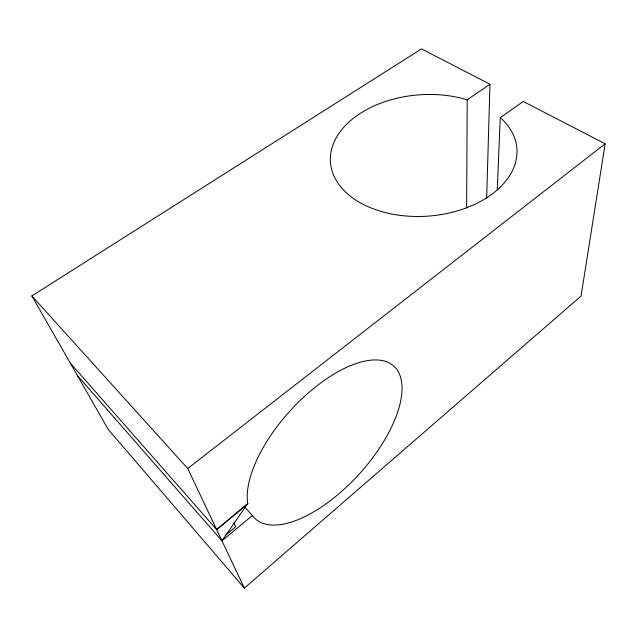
<?xml version="1.0" encoding="UTF-8"?>
<svg xmlns="http://www.w3.org/2000/svg" width="637" height="637" viewBox="0 0 637 637"><rect width="100%" height="100%" fill="white"/><g stroke="black" fill="none" stroke-linecap="round" stroke-linejoin="round"><path stroke-width="0.96" d="M466.626 207.981L467.208 99.81L489.964 84.251L421.511 48.874L31.85 295.926L108.226 429.426L244.361 588.126L581.055 296.086L605.15 143.787L523.311 101.49L500.236 117.638L497.282 189.89M486.676 198.107L489.964 84.251M77.372 375.496L221.963 540.829L247.745 503.477A103.051 46.835 -47.8 0 1 346.966 367.191A103.051 46.835 -47.8 0 1 383.816 441.29A103.051 46.835 -47.8 0 1 255.397 518.86L245.07 507.418M216.66 529.626L247.745 503.477L247.865 503.947L216.66 529.626L70.189 362.947M221.963 540.829L252.491 515.452M225.132 535.526L235.682 526.775L233.898 522.682M244.361 588.126L187.716 468.506L605.15 143.787M500.236 117.638L503.437 120.552A93.472 60.81 -4.1 0 1 442.468 214.35A93.472 60.81 -4.1 0 1 331.28 150.706A93.472 60.81 -4.1 0 1 467.208 99.81M31.85 295.926L187.716 468.506"/></g></svg>
